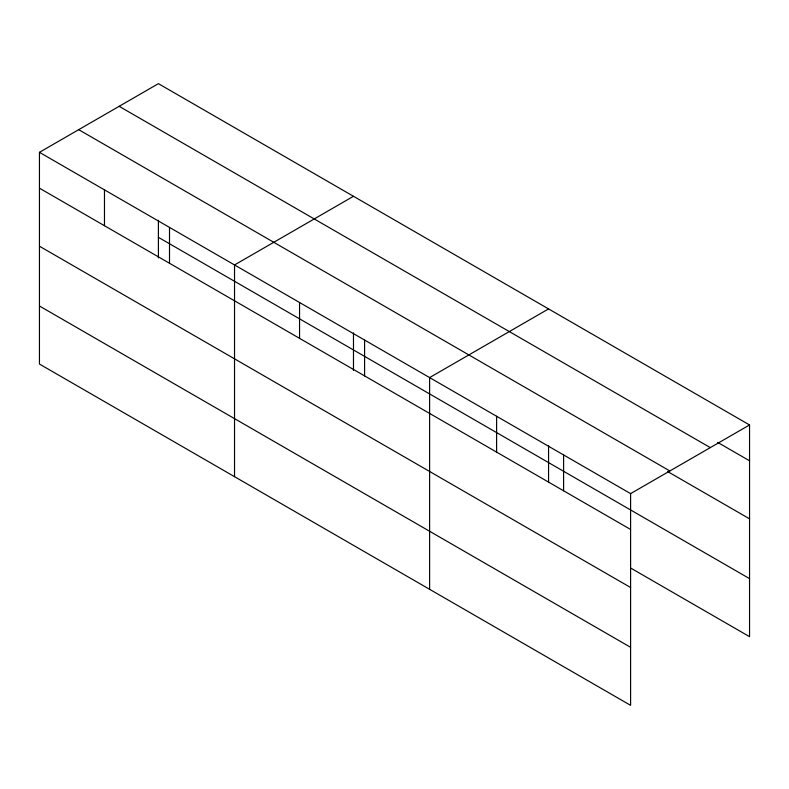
<?xml version="1.0" encoding="UTF-8"?>
<svg xmlns="http://www.w3.org/2000/svg" width="789" height="789" viewBox="0 0 789 789"><rect width="100%" height="100%" fill="white"/><g stroke="black" fill="none" stroke-linecap="round" stroke-linejoin="round"><path stroke-width="1.18" d="M39.45 152.326L630.598 493.628L630.598 705.346L39.45 364.045L39.45 152.326L158.402 83.654L749.55 424.955L749.55 636.674L630.441 567.902M353.482 196.283L234.53 264.956L234.53 476.674M548.562 308.913L429.611 377.586L429.611 589.304M630.598 493.628L749.55 424.955M717.645 442.382L749.55 460.796M119.149 106.318L710.297 447.619M78.703 129.662L669.851 470.964M667.662 471.556L749.55 518.837M158.402 237.331L749.55 578.633M39.45 188.177L630.598 529.468M39.45 246.207L630.598 587.509M39.45 306.004L630.598 647.305M563.602 454.947L563.602 490.788M548.562 445.509L548.562 481.941M496.606 416.267L496.606 452.107M364.587 340.039L364.587 375.889M353.482 332.879L353.482 370.514M299.554 302.503L299.554 338.343M169.507 227.41L169.507 263.26M158.402 220.249L158.402 257.895M104.473 189.873L104.473 225.713"/></g></svg>
